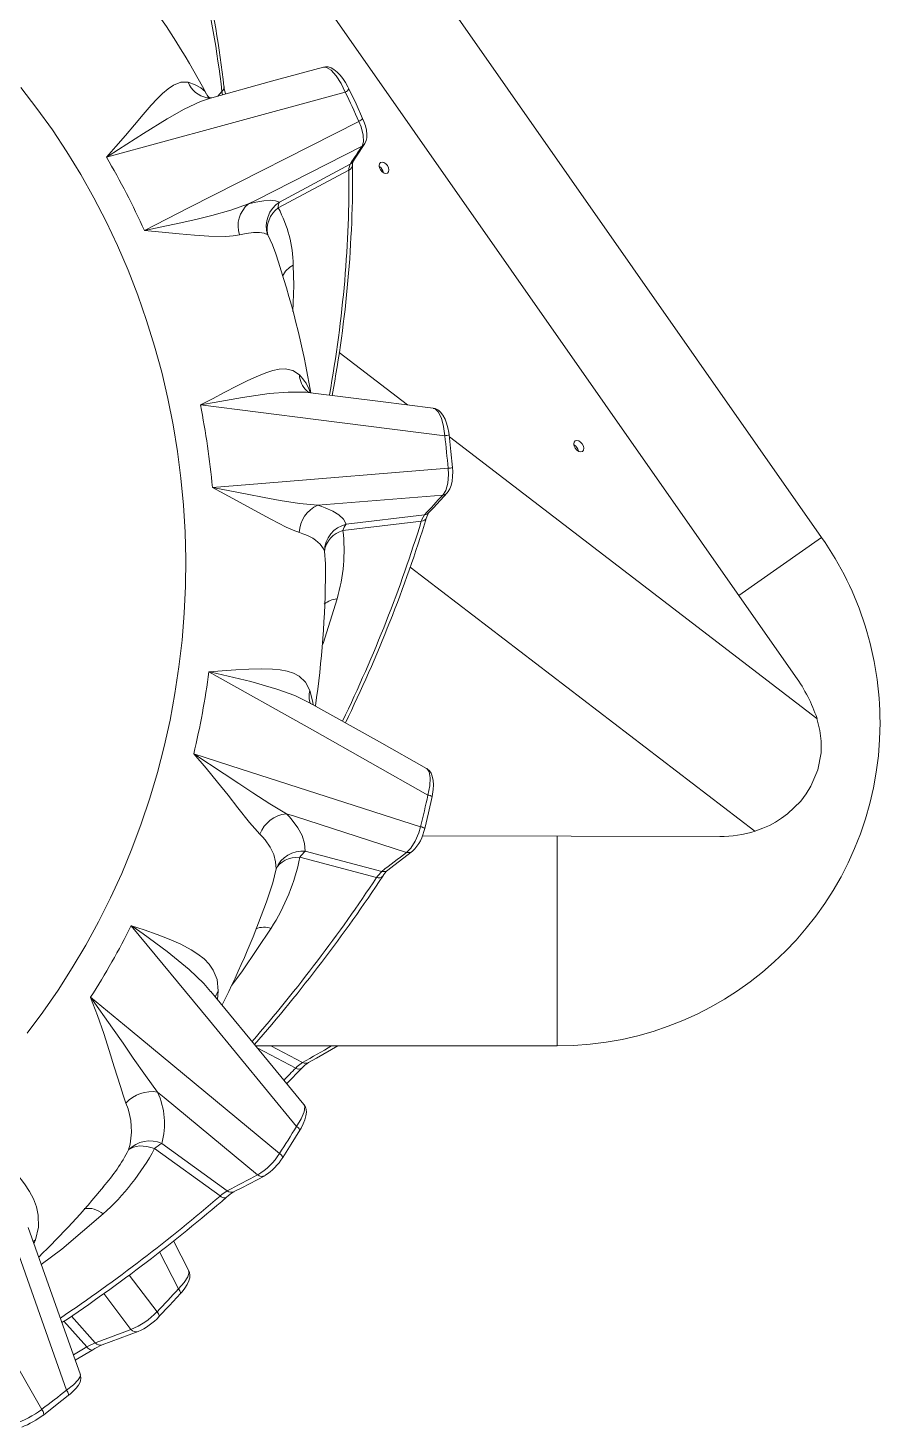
# Model space of a CAD drawing. Header units: millimetres. Extents: x 0 to 197, y 0 to 196.
# Drawn here: x 182.36 to 197.41, y 141.17 to 165.87 of the extents above; entities that cross this region are included whole.
import ezdxf

# ---------------------------------------------------------------- set-up
doc = ezdxf.new("R2010")
doc.units = ezdxf.units.MM

msp = doc.modelspace()

# ---------------------------------------------------------------- linework, layer by layer
at = {"color": 7, "linetype": 'Continuous', "lineweight": 15}
for p, q in [((196.377, 156.876), (186.11, 171.539)), ((195.916, 154.423), (184.859, 170.214)), ((188.026, 163.365), (186.779, 162.695)), ((186.802, 162.8), (188.047, 163.468)), ((189.306, 157.165), (187.92, 156.998)), ((187.979, 157.111), (189.362, 157.278)), ((189.326, 151.611), (194.577, 151.598)), ((188.515, 150.873), (187.161, 151.229)), ((187.256, 151.337), (188.608, 150.981)), ((186.381, 147.899), (191.704, 147.899)), ((186.929, 147.234), (187.192, 147.503)), ((185.75, 145.249), (184.593, 146.085)), ((184.721, 146.174), (185.876, 145.339)), ((185.197, 143.927), (184.93, 144.455)), ((183.191, 142.351), (183.5, 142.534))]:
    msp.add_line(p, q, dxfattribs=at)
at = {"color": 8, "linetype": 'Continuous', "lineweight": 15}
for p, q in [((185.71, 164.671), (185.783, 164.75)), ((185.792, 164.694), (185.783, 164.75)), ((189.064, 159.219), (187.856, 160.144)), ((196.295, 153.682), (189.801, 158.655)), ((194.915, 155.852), (196.377, 156.876)), ((195.2, 151.689), (189.11, 156.352)), ((191.704, 151.605), (191.704, 147.899)), ((185.717, 148.871), (185.705, 148.718)), ((187.086, 147.507), (186.417, 147.856)), ((186.646, 147.899), (187.207, 147.606)), ((182.492, 144.476), (182.444, 144.439)), ((182.492, 144.476), (182.462, 144.403)), ((185.013, 143.61), (184.683, 144.262)), ((184.142, 143.85), (184.636, 143.205)), ((184.176, 142.893), (183.694, 143.524)), ((183.126, 143.128), (183.545, 142.658)), ((183.396, 142.583), (182.992, 143.037))]:
    msp.add_line(p, q, dxfattribs=at)
at = {"color": 7, "linetype": 'Continuous', "lineweight": 15, "flags": 128}
for points in [[(187.575, 165.183), (186.66, 164.932), (185.603, 164.642)], [(188.027, 164.797), (188.008, 164.835), (187.966, 164.909), (187.92, 164.979), (187.871, 165.041), (187.819, 165.096), (187.762, 165.142), (187.711, 165.171), (187.662, 165.186), (187.613, 165.189), (187.575, 165.182)], [(182.341, 148.124), (182.621, 148.497), (182.887, 148.881), (183.14, 149.275), (183.38, 149.679), (183.605, 150.092), (183.816, 150.513), (184.012, 150.942), (184.193, 151.379), (184.359, 151.823), (184.509, 152.272), (184.644, 152.727), (184.763, 153.188), (184.866, 153.652), (184.953, 154.12), (185.024, 154.592), (185.078, 155.065), (185.116, 155.541), (185.138, 156.018), (185.143, 156.495), (185.131, 156.972), (185.104, 157.448), (185.059, 157.923), (184.999, 158.396), (184.922, 158.867), (184.829, 159.333), (184.719, 159.796), (184.594, 160.255), (184.453, 160.708), (184.297, 161.155), (184.125, 161.596), (183.938, 162.03), (183.737, 162.456), (183.52, 162.874), (183.29, 163.284), (183.045, 163.684), (182.787, 164.074), (182.515, 164.454), (182.231, 164.823)], [(183.744, 163.591), (183.746, 163.593), (183.91, 163.778), (184.077, 163.973), (184.236, 164.162), (184.39, 164.343), (184.535, 164.51), (184.637, 164.62), (184.736, 164.718), (184.833, 164.802), (184.927, 164.866), (185.056, 164.918), (185.186, 164.915)], [(188.269, 164.276), (188.152, 164.532), (188.027, 164.797)], [(187.962, 164.742), (185.737, 164.135), (183.744, 163.591)], [(184.413, 162.298), (185.207, 162.702), (188.202, 164.225)], [(188.259, 163.788), (188.284, 163.865), (188.277, 163.983), (188.24, 164.126), (188.202, 164.225)], [(188.305, 163.832), (188.315, 163.845), (188.333, 163.888), (188.342, 163.936), (188.344, 163.994), (188.336, 164.067), (188.317, 164.145), (188.29, 164.224), (188.268, 164.276)], [(188.093, 163.511), (188.147, 163.591), (188.306, 163.831)], [(188.259, 163.788), (186.387, 162.835), (186.251, 162.766)], [(188.026, 163.365), (188.027, 163.395), (188.047, 163.468)], [(188.092, 163.46), (188.091, 163.474), (188.093, 163.501), (188.096, 163.515), (188.096, 163.515)], [(188.726, 163.405), (188.707, 163.444), (188.678, 163.477), (188.645, 163.498), (188.611, 163.506), (188.583, 163.498), (188.564, 163.477), (188.558, 163.444), (188.565, 163.405), (188.585, 163.366), (188.613, 163.334), (188.647, 163.312), (188.68, 163.304), (188.708, 163.312), (188.727, 163.334), (188.733, 163.366), (188.726, 163.405)], [(186.251, 162.766), (186.383, 162.799), (186.521, 162.823), (186.637, 162.832), (186.732, 162.824), (186.802, 162.8)], [(184.413, 162.298), (184.416, 162.298), (185.027, 162.427), (185.322, 162.493), (185.606, 162.563), (185.94, 162.656), (186.251, 162.766)], [(186.094, 162.221), (185.979, 162.202), (185.851, 162.193), (185.554, 162.196), (185.3, 162.213), (185.026, 162.238), (184.729, 162.267), (184.416, 162.298), (184.413, 162.298)], [(186.591, 162.22), (186.529, 162.248), (186.446, 162.262), (186.34, 162.262), (186.211, 162.246), (186.094, 162.221)], [(185.402, 159.218), (185.404, 159.219), (185.617, 159.327), (185.835, 159.44), (186.043, 159.547), (186.243, 159.646), (186.43, 159.732), (186.56, 159.783), (186.681, 159.823), (186.796, 159.848), (186.902, 159.855), (187.035, 159.827), (187.151, 159.746)], [(189.513, 159.162), (188.582, 159.28), (187.349, 159.433)], [(189.721, 158.672), (187.442, 158.961), (185.402, 159.218)], [(189.796, 158.687), (189.791, 158.73), (189.775, 158.814), (189.753, 158.894), (189.724, 158.967), (189.688, 159.035), (189.647, 159.089), (189.607, 159.125), (189.561, 159.15), (189.516, 159.161)], [(189.856, 158.11), (189.829, 158.393), (189.797, 158.687)], [(192.168, 158.49), (192.148, 158.529), (192.12, 158.562), (192.086, 158.584), (192.053, 158.591), (192.024, 158.584), (192.006, 158.562), (192, 158.529), (192.007, 158.49), (192.026, 158.452), (192.055, 158.419), (192.088, 158.397), (192.122, 158.389), (192.15, 158.397), (192.169, 158.419), (192.175, 158.452), (192.168, 158.49)], [(185.615, 157.759), (186.488, 157.83), (189.779, 158.099)], [(189.685, 157.626), (189.737, 157.708), (189.771, 157.835), (189.784, 157.991), (189.779, 158.099)], [(189.761, 157.665), (189.782, 157.689), (189.809, 157.735), (189.832, 157.796), (189.85, 157.872), (189.859, 157.954), (189.86, 158.039), (189.856, 158.11)], [(187.151, 156.965), (187.04, 157.005), (186.919, 157.059), (186.646, 157.199), (186.416, 157.324), (186.168, 157.462), (185.9, 157.608), (185.617, 157.758), (185.615, 157.759)], [(185.615, 157.759), (185.618, 157.759), (186.23, 157.64), (186.527, 157.584), (186.814, 157.532), (187.155, 157.479), (187.478, 157.445)], [(189.685, 157.626), (187.627, 157.458), (187.478, 157.445)], [(189.438, 157.316), (189.52, 157.403), (189.762, 157.665)], [(187.478, 157.445), (187.546, 157.425), (187.608, 157.403), (187.741, 157.344), (187.847, 157.276), (187.928, 157.198), (187.979, 157.111)], [(189.306, 157.165), (189.317, 157.197), (189.362, 157.278)], [(189.398, 157.226), (189.403, 157.244), (189.42, 157.285), (189.432, 157.307), (189.438, 157.316), (189.438, 157.316)], [(187.593, 156.636), (187.575, 156.678), (187.519, 156.756), (187.438, 156.828), (187.387, 156.862), (187.33, 156.893), (187.266, 156.923), (187.21, 156.944), (187.151, 156.965)], [(185.554, 154.505), (185.556, 154.506), (185.79, 154.523), (186.03, 154.541), (186.258, 154.553), (186.475, 154.558), (186.675, 154.553), (186.811, 154.539), (186.935, 154.515), (187.048, 154.479), (187.147, 154.427), (187.258, 154.323), (187.336, 154.174)], [(189.421, 152.329), (187.381, 153.478), (185.554, 154.505)], [(189.396, 152.799), (188.567, 153.266), (187.33, 153.959)], [(195.2, 151.689), (195.341, 151.741), (195.455, 151.791), (195.56, 151.847), (195.671, 151.918), (195.775, 151.996), (196.007, 152.222), (196.104, 152.35), (196.188, 152.486), (196.31, 152.774), (196.369, 153.076), (196.372, 153.28), (196.348, 153.47), (196.295, 153.682)], [(186.454, 151.64), (186.366, 151.736), (186.272, 151.846), (186.065, 152.105), (185.892, 152.324), (185.706, 152.557), (185.503, 152.803), (185.287, 153.055), (185.285, 153.057)], [(185.285, 153.057), (185.287, 153.056), (185.822, 152.704), (186.08, 152.532), (186.331, 152.365), (186.631, 152.171), (186.921, 151.999)], [(185.285, 153.057), (186.125, 152.787), (189.292, 151.769)], [(189.495, 152.303), (189.504, 152.345), (189.516, 152.428), (189.52, 152.509), (189.515, 152.586), (189.499, 152.662), (189.477, 152.715), (189.447, 152.758), (189.409, 152.791), (189.395, 152.798)], [(189.366, 151.739), (189.432, 152.015), (189.496, 152.302)], [(189.045, 151.316), (187.064, 151.953), (186.921, 151.999)], [(186.921, 151.999), (186.976, 151.943), (187.026, 151.887), (187.126, 151.752), (187.198, 151.615), (187.242, 151.475), (187.256, 151.337)], [(189.045, 151.316), (189.122, 151.393), (189.198, 151.514), (189.261, 151.664), (189.292, 151.769)], [(186.74, 151.024), (186.731, 151.15), (186.697, 151.277), (186.635, 151.407), (186.545, 151.537), (186.502, 151.589), (186.454, 151.64)], [(187.161, 151.229), (187.09, 151.227), (187.021, 151.217), (186.957, 151.2), (186.898, 151.176), (186.846, 151.146), (186.802, 151.11), (186.766, 151.069), (186.74, 151.024)], [(188.712, 151), (188.822, 151.084), (189.149, 151.336)], [(188.515, 150.873), (188.537, 150.904), (188.608, 150.981)], [(184.181, 150.022), (184.184, 150.021), (184.408, 149.947), (184.637, 149.866), (184.853, 149.782), (185.056, 149.693), (185.24, 149.597), (185.36, 149.519), (185.467, 149.435), (185.558, 149.341), (185.631, 149.237), (185.698, 149.07), (185.717, 148.871)], [(187.1, 146.477), (185.561, 148.348), (184.181, 150.022)], [(184.088, 146.89), (184.039, 147.03), (183.989, 147.183), (183.882, 147.53), (183.793, 147.816), (183.695, 148.117), (183.585, 148.433), (183.464, 148.756), (183.463, 148.759)], [(183.463, 148.759), (183.465, 148.756), (183.851, 148.215), (184.037, 147.947), (184.217, 147.685), (184.433, 147.375), (184.646, 147.084)], [(183.463, 148.759), (184.162, 148.18), (186.799, 145.997)], [(187.232, 146.867), (186.608, 147.625), (185.587, 148.86)], [(187.315, 147.605), (187.451, 147.682), (187.832, 147.899)], [(187.086, 147.507), (187.115, 147.535), (187.207, 147.606)], [(186.414, 145.621), (184.765, 146.985), (184.646, 147.084)], [(187.159, 146.412), (187.181, 146.448), (187.218, 146.52), (187.248, 146.592), (187.268, 146.663), (187.276, 146.727), (187.272, 146.777), (187.258, 146.824), (187.233, 146.866), (187.231, 146.867)], [(181.45, 146.308), (181.452, 146.307), (181.637, 146.148), (181.826, 145.98), (182, 145.81), (182.16, 145.637), (182.298, 145.462), (182.384, 145.33), (182.454, 145.196), (182.507, 145.056), (182.538, 144.912), (182.542, 144.701), (182.492, 144.476)], [(183.038, 141.822), (182.201, 144.19), (181.45, 146.308)], [(186.856, 145.929), (187.007, 146.164), (187.16, 146.412)], [(184.593, 146.085), (184.525, 146.107), (184.458, 146.123), (184.392, 146.131), (184.329, 146.132), (184.271, 146.125), (184.218, 146.111), (184.172, 146.089), (184.134, 146.061)], [(186, 145.325), (186.135, 145.395), (186.54, 145.607)], [(180.369, 145.382), (180.837, 144.565), (182.601, 141.481)], [(185.75, 145.249), (185.781, 145.274), (185.876, 145.339)], [(183.283, 142.09), (182.944, 143.049), (182.359, 144.694)], [(185.051, 143.526), (185.079, 143.557), (185.128, 143.62), (185.168, 143.684), (185.2, 143.751), (185.214, 143.803), (185.217, 143.851), (185.208, 143.899), (185.196, 143.926)], [(184.671, 143.118), (184.859, 143.316), (185.052, 143.526)], [(183.669, 142.619), (183.827, 142.677), (184.301, 142.854)], [(183.396, 142.583), (183.433, 142.604), (183.545, 142.658)], [(183.068, 141.724), (183.099, 141.75), (183.156, 141.801), (183.206, 141.853), (183.248, 141.906), (183.272, 141.949), (183.286, 141.987), (183.292, 142.031), (183.287, 142.077), (183.281, 142.09)], [(182.628, 141.381), (182.845, 141.547), (183.068, 141.724)]]:
    msp.add_lwpolyline(points, dxfattribs=at)
at = {"color": 8, "linetype": 'Continuous', "lineweight": 15, "flags": 128}
for points in [[(187.962, 164.742), (187.889, 164.894), (187.801, 165.028), (187.712, 165.126), (187.633, 165.177), (187.575, 165.181)], [(185.186, 164.915), (185.311, 164.872), (185.41, 164.818), (185.484, 164.75), (185.51, 164.705)], [(185.604, 164.642), (185.601, 164.642), (185.405, 164.574), (185.115, 164.438), (184.816, 164.269), (184.397, 164.009), (183.956, 163.726), (183.776, 163.611), (183.749, 163.594), (183.746, 163.592), (183.744, 163.591)], [(186.733, 161.888), (186.676, 162.043), (186.591, 162.22)], [(187.042, 161.686), (187.051, 161.325), (187.036, 160.865)], [(187.349, 159.43), (187.263, 159.442), (186.951, 159.445), (186.619, 159.417), (186.146, 159.349), (185.643, 159.262), (185.438, 159.224), (185.408, 159.219), (185.404, 159.218), (185.402, 159.218)], [(189.721, 158.672), (189.7, 158.838), (189.659, 158.986), (189.604, 159.094), (189.543, 159.152), (189.513, 159.156)], [(187.611, 156.286), (187.612, 156.411), (187.593, 156.636)], [(187.817, 155.794), (187.569, 155.006), (187.554, 154.968)], [(187.329, 153.957), (187.071, 154.085), (186.754, 154.201), (186.291, 154.334), (185.794, 154.452), (185.59, 154.498), (185.56, 154.504), (185.556, 154.505), (185.554, 154.505)], [(187.336, 154.174), (187.384, 153.994), (187.392, 153.925)], [(189.421, 152.329), (189.455, 152.489), (189.462, 152.632), (189.442, 152.737), (189.4, 152.796), (189.395, 152.797)], [(186.612, 150.567), (186.681, 150.778), (186.74, 151.024)], [(185.583, 148.857), (185.461, 149.003), (185.203, 149.251), (184.817, 149.567), (184.389, 149.879), (184.212, 150.001), (184.186, 150.018), (184.183, 150.02), (184.181, 150.022)], [(186.65, 149.975), (186.147, 149.224), (185.955, 148.973)], [(185.717, 148.871), (185.679, 148.8), (185.666, 148.76)], [(187.1, 146.477), (187.183, 146.611), (187.234, 146.732), (187.247, 146.823), (187.228, 146.864)], [(185.75, 145.249), (185.771, 145.235), (185.792, 145.224), (185.813, 145.218), (185.831, 145.216), (185.848, 145.219), (185.862, 145.225), (185.865, 145.228)], [(183.683, 144.931), (182.952, 144.308), (182.592, 144.037)], [(185.013, 143.61), (185.115, 143.722), (185.181, 143.824), (185.203, 143.902), (185.191, 143.924)], [(185.052, 143.526), (185.053, 143.528), (185.055, 143.536), (185.053, 143.547), (185.048, 143.56), (185.039, 143.575), (185.028, 143.592), (185.013, 143.61)], [(184.671, 143.117), (184.673, 143.12), (184.675, 143.128), (184.674, 143.139), (184.669, 143.153), (184.661, 143.169), (184.65, 143.186), (184.636, 143.205)], [(183.396, 142.583), (183.414, 142.564), (183.432, 142.549), (183.45, 142.538), (183.467, 142.531), (183.482, 142.529), (183.495, 142.532), (183.5, 142.534)], [(183.038, 141.822), (183.158, 141.915), (183.243, 142), (183.282, 142.065), (183.277, 142.088)], [(183.068, 141.724), (183.072, 141.729), (183.073, 141.738), (183.072, 141.75), (183.068, 141.765), (183.06, 141.782), (183.05, 141.802), (183.038, 141.822)], [(182.628, 141.381), (182.632, 141.386), (182.634, 141.395), (182.633, 141.407), (182.629, 141.423), (182.622, 141.441), (182.612, 141.46), (182.601, 141.481)]]:
    msp.add_lwpolyline(points, dxfattribs=at)
at = {"color": 7, "linetype": 'Continuous', "lineweight": 15}
for centre, radius, start, end in [((169.593, 163.068), 16.322, 6.2264, 20.7464), ((171.875, 157.392), 15.475, 28.2063, 37.335), ((186.518, 164.927), 0.704, 187.2235, 197.984), ((185.696, 164.794), 0.202, 205.0834, 230.6053), ((185.559, 164.808), 0.171, 256.253, 285.0516), ((171.028, 156.587), 18.796, 23.9756, 25.7136), ((171.788, 156.581), 13.859, 24.3636, 30.3858), ((166.853, 163.288), 21.239, 349.4118, 0.4657), ((188.478, 163.288), 0.162, 10.0705, 59.9295), ((186.569, 162.379), 0.501, 129.3992, 198.3695), ((187.073, 162.373), 0.506, 122.4429, 197.6535), ((187.054, 162.312), 0.472, 125.6413, 191.254), ((186.954, 162.712), 0.176, 149.9648, 185.4268), ((184.835, 161.648), 2.208, 1.0015, 28.3072), ((171.311, 156.703), 16.271, 9.6588, 18.5814), ((187.37, 159.557), 0.126, 225.7798, 261.0157), ((171.297, 156.409), 14.382, 5.3863, 11.2618), ((170.438, 156.406), 19.415, 5.0014, 6.7023), ((191.92, 158.373), 0.162, 10.0705, 59.9295), ((187.686, 156.952), 0.536, 112.8656, 178.6315), ((165.012, 164.784), 25.53, 334.028, 342.7825), ((188.096, 156.622), 0.503, 103.4692, 178.4281), ((188.033, 156.568), 0.445, 104.7268, 171.205), ((184.963, 156.645), 2.978, 343.3995, 6.8182), ((188.18, 156.934), 0.268, 138.6681, 166.2094), ((191.704, 153.604), 5.705, 0, 35), ((170.748, 156.355), 16.865, 351.6346, 359.7668), ((171.331, 156.392), 14.347, 346.5579, 352.4428), ((193.49, 152.714), 2.968, 19.0316, 35.1673), ((191.704, 153.604), 5.705, 270, 0), ((170.588, 156.375), 19.263, 346.1648, 347.8746), ((189.388, 152.116), 0.215, 60.0138, 81.1897), ((186.985, 151.433), 0.57, 96.4605, 158.6716), ((188.628, 151.877), 0.75, 313.9692, 349.3829), ((194.581, 153.76), 2.162, 269.9062, 286.6455), ((183.56, 151.964), 3.675, 327.2343, 348.476), ((187.206, 150.839), 0.501, 84.1649, 158.2955), ((187.496, 151.028), 0.39, 127.7702, 148.9899), ((188.977, 150.689), 0.409, 130.5059, 149.663), ((165.164, 166.421), 28.132, 318.8923, 326.5072), ((171.884, 155.683), 15.591, 333.0697, 340.8449), ((171.864, 156.186), 13.773, 327.3687, 333.4161), ((187.579, 147.163), 0.515, 120.9587, 138.8142), ((184.542, 146.481), 0.611, 80.2308, 138.0356), ((183.404, 146.523), 1.363, 345.1468, 24.2793), ((182.919, 146.409), 1.264, 344.0204, 22.3895), ((171.362, 156.038), 18.415, 326.9587, 328.7206), ((180.884, 148.074), 4.208, 311.6881, 331.7978), ((184.506, 145.712), 0.51, 64.9947, 136.8042), ((184.979, 145.667), 0.569, 116.9313, 132.6885), ((185.854, 146.578), 1.109, 300.347, 328.4467), ((186.032, 146.425), 0.962, 301.8508, 328.9338), ((172.18, 154.874), 14.901, 314.0776, 320.5747), ((186.318, 144.741), 0.664, 118.6726, 133.056), ((166.288, 167.908), 29.961, 303.8054, 310.8002), ((171.928, 155.41), 17.62, 316.1559, 317.9583), ((183.715, 144.066), 1.261, 291.439, 316.8901), ((183.878, 143.842), 1.074, 293.2168, 317.5871), ((183.986, 141.779), 0.897, 110.7613, 122.8005), ((172.195, 155.287), 17.288, 307.0074, 308.8451), ((181.629, 142.743), 1.593, 287.6006, 307.5807), ((181.778, 142.462), 1.375, 289.9138, 308.1463)]:
    msp.add_arc(centre, radius, start, end, dxfattribs=at)
at = {"color": 8, "linetype": 'Continuous', "lineweight": 15}
for centre, radius, start, end in [((185.607, 165.085), 0.453, 201.9849, 258.7918), ((185.716, 164.83), 0.104, 309.9811, 4.6617), ((187.919, 164.86), 0.125, 290.3714, 329.8749), ((188.158, 164.351), 0.133, 289.0675, 325.7281), ((188.196, 163.904), 0.132, 298.4251, 326.4297), ((187.981, 163.465), 0.11, 293.9504, 357.731), ((187.984, 163.584), 0.132, 298.3623, 326.093), ((187.237, 161.307), 0.426, 117.1901, 154.4267), ((186.663, 159.234), 0.708, 15.9874, 46.3604), ((187.576, 159.776), 0.426, 183.9751, 226.3746), ((189.692, 159.028), 0.356, 274.5787, 287.1305), ((189.751, 158.578), 0.48, 273.4422, 282.7359), ((189.67, 157.75), 0.125, 276.8574, 316.9466), ((189.305, 157.265), 0.101, 270.6023, 337.8151), ((189.348, 157.401), 0.125, 276.7496, 316.6381), ((187.858, 155.37), 0.426, 95.5809, 128.7699), ((187.707, 154.074), 0.384, 164.9861, 200.4917), ((189.26, 151.584), 0.188, 55.5879, 80.0516), ((189.077, 151.432), 0.12, 254.4659, 306.95), ((188.641, 151.097), 0.12, 254.3203, 306.4077), ((188.553, 150.962), 0.0965, 246.7566, 317.3956), ((186.525, 149.575), 0.419, 72.5365, 109.9201), ((187.142, 147.579), 0.091, 232.1061, 303.1912), ((187.262, 147.705), 0.113, 240.7643, 297.732), ((187.048, 146.369), 0.12, 20.6597, 63.8218), ((181.088, 147.684), 3.452, 318.8559, 331.9558), ((186.744, 145.894), 0.117, 17.4773, 62.1073), ((186.488, 145.715), 0.12, 232.1688, 295.8679), ((185.949, 145.433), 0.119, 232.0024, 295.163), ((183.415, 144.623), 0.408, 49.0025, 99.1459), ((184.267, 142.965), 0.117, 218.647, 287.2116), ((183.636, 142.73), 0.116, 218.4719, 286.3579)]:
    msp.add_arc(centre, radius, start, end, dxfattribs=at)
at = {"color": 7, "linetype": 'Continuous', "lineweight": 15}
for centre, major_axis, ratio, start_param, end_param in [((172.916, 156.333), (7.054, 17.741), 0.61584, 5.431469, 5.698183), ((173.55, 156.278), (17.77, 17.677), 0.258672, 5.371419, 5.390527), ((173.506, 156.263), (22.568, 16.49), 0.347978, 5.212418, 5.231526), ((173.46, 156.265), (26.856, 14.469), 0.415052, 5.075313, 5.094421), ((173.417, 156.284), (30.447, 11.602), 0.463335, 4.952382, 4.97149), ((173.828, 156.302), (34.224, 9.865), 0.449149, 4.86909, 4.888198)]:
    msp.add_ellipse(centre, major_axis=major_axis, ratio=ratio, start_param=start_param, end_param=end_param, dxfattribs=at)
at = {"color": 8, "linetype": 'Continuous', "lineweight": 15}
for centre, major_axis, ratio, start_param, end_param in [((172.889, 156.309), (10.448, 16.975), 0.645387, 5.260153, 5.487107), ((172.855, 156.297), (13.742, 15.713), 0.677567, 5.100957, 5.294854), ((172.82, 156.298), (16.832, 13.836), 0.708367, 4.950706, 5.122131), ((173.865, 156.274), (31.034, 13.231), 0.405722, 4.978533, 4.99665), ((173.139, 156.304), (18.833, 12.758), 0.694018, 4.99409, 5.007359), ((172.787, 156.311), (19.57, 11.256), 0.735031, 4.810032, 4.968583), ((173.11, 156.324), (21.356, 9.75), 0.723212, 4.856698, 4.868512)]:
    msp.add_ellipse(centre, major_axis=major_axis, ratio=ratio, start_param=start_param, end_param=end_param, dxfattribs=at)

doc.saveas('drawing.dxf')
